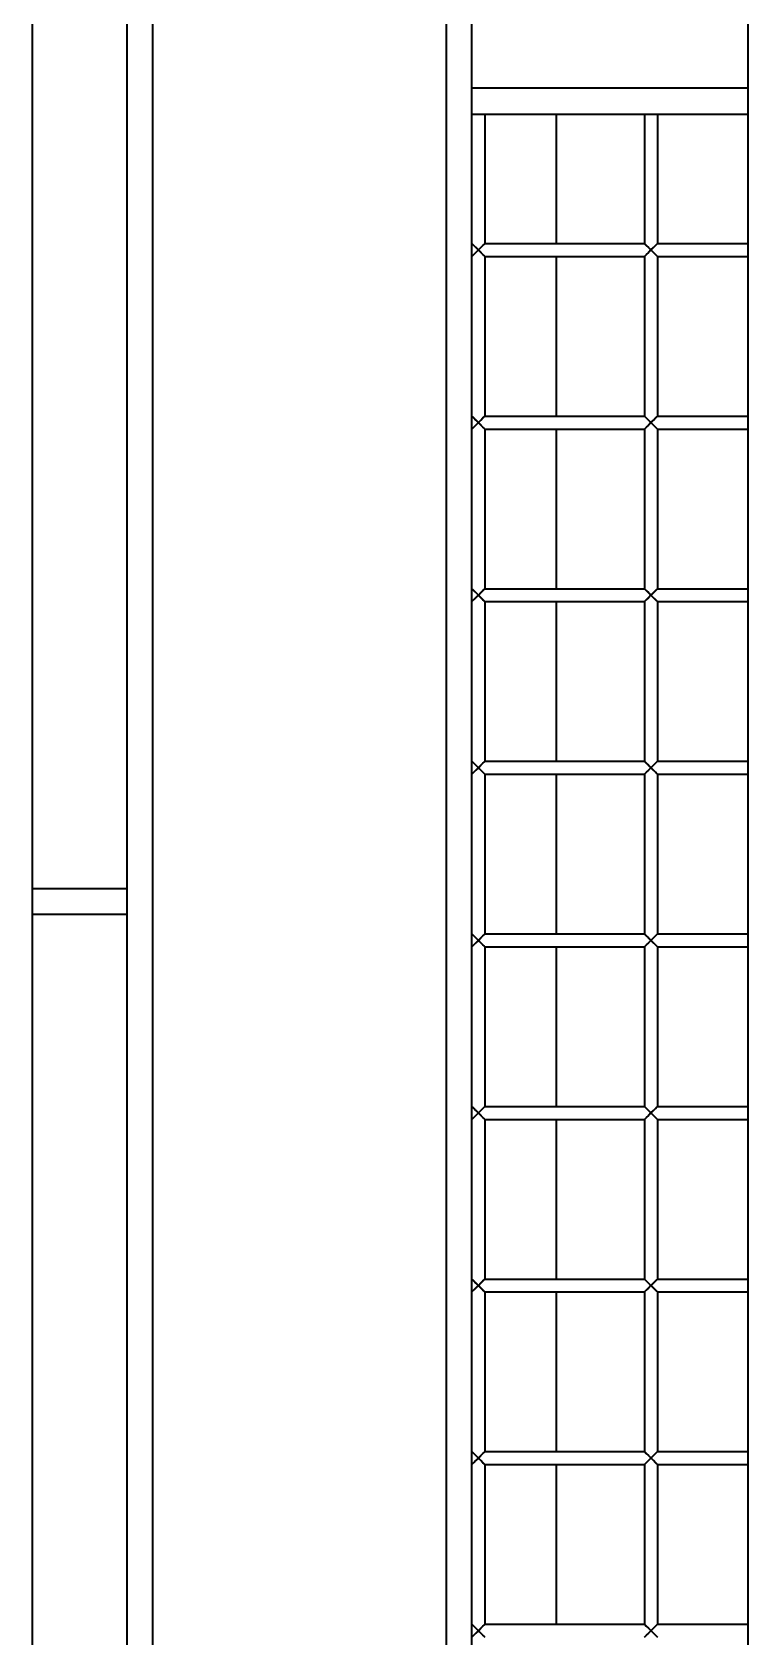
# Model space of a CAD drawing. Header units: millimetres. Extents: x 32496 to 166256, y 3504 to 23939.
# Drawn here: x 45612.1 to 45778.1, y 11684.1 to 12056.1 of the extents above; entities that cross this region are included whole.
import ezdxf

# ---------------------------------------------------------------- set-up
doc = ezdxf.new("R2010")
doc.units = ezdxf.units.MM
doc.layers.get('0').update_dxf_attribs({"lineweight": 35})

msp = doc.modelspace()

# ---------------------------------------------------------------- linework, layer by layer
at = {"linetype": 'Continuous'}
for p, q in [((45612.14, 13316.575), (45612.14, 10957.575)), ((45634.14, 13297.075), (45634.14, 10977.075)), ((45640.14, 10977.075), (45640.14, 13297.075)), ((45708.14, 13297.075), (45708.14, 10977.075)), ((45714.14, 12037.075), (45714.14, 12237.075)), ((45778.14, 12186.075), (45778.14, 11117.075)), ((45778.14, 12043.075), (45714.14, 12043.075)), ((45714.14, 11134.075), (45714.14, 12037.075)), ((45714.14, 12037.075), (45778.14, 12037.075)), ((45717.14, 12037.075), (45717.14, 12007.075)), ((45733.64, 12037.075), (45733.64, 12007.075)), ((45754.14, 12037.075), (45754.14, 12007.075)), ((45757.14, 12037.075), (45757.14, 12007.075)), ((45714.14, 12004.075), (45717.14, 12007.075)), ((45714.14, 12007.075), (45715.64, 12005.575)), ((45717.14, 12007.075), (45754.14, 12007.075)), ((45754.14, 12004.075), (45757.14, 12007.075)), ((45754.14, 12007.075), (45755.64, 12005.575)), ((45757.14, 12007.075), (45778.14, 12007.075)), ((45717.14, 12004.075), (45715.64, 12005.575)), ((45717.14, 12004.075), (45717.14, 11967.075)), ((45717.14, 12004.075), (45754.14, 12004.075)), ((45733.64, 12004.075), (45733.64, 11967.075)), ((45754.14, 12004.075), (45754.14, 11967.075)), ((45757.14, 12004.075), (45755.64, 12005.575)), ((45757.14, 12004.075), (45757.14, 11967.075)), ((45757.14, 12004.075), (45778.14, 12004.075)), ((45714.14, 11967.075), (45715.64, 11965.575)), ((45714.14, 11964.075), (45717.14, 11967.075)), ((45717.14, 11964.075), (45715.64, 11965.575)), ((45717.14, 11967.075), (45754.14, 11967.075)), ((45754.14, 11964.075), (45757.14, 11967.075)), ((45754.14, 11967.075), (45755.64, 11965.575)), ((45757.14, 11964.075), (45755.64, 11965.575)), ((45757.14, 11967.075), (45778.14, 11967.075)), ((45717.14, 11964.075), (45717.14, 11927.075)), ((45717.14, 11964.075), (45754.14, 11964.075)), ((45733.64, 11964.075), (45733.64, 11927.075)), ((45754.14, 11964.075), (45754.14, 11927.075)), ((45757.14, 11964.075), (45757.14, 11927.075)), ((45757.14, 11964.075), (45778.14, 11964.075)), ((45714.14, 11927.075), (45715.64, 11925.575)), ((45714.14, 11924.075), (45717.14, 11927.075)), ((45717.14, 11924.075), (45715.64, 11925.575)), ((45717.14, 11927.075), (45754.14, 11927.075)), ((45754.14, 11927.075), (45755.64, 11925.575)), ((45754.14, 11924.075), (45757.14, 11927.075)), ((45757.14, 11924.075), (45755.64, 11925.575)), ((45757.14, 11927.075), (45778.14, 11927.075)), ((45717.14, 11924.075), (45717.14, 11887.075)), ((45717.14, 11924.075), (45754.14, 11924.075)), ((45733.64, 11924.075), (45733.64, 11887.075)), ((45754.14, 11924.075), (45754.14, 11887.075)), ((45757.14, 11924.075), (45757.14, 11887.075)), ((45757.14, 11924.075), (45778.14, 11924.075)), ((45714.14, 11887.075), (45715.64, 11885.575)), ((45714.14, 11884.075), (45717.14, 11887.075)), ((45717.14, 11884.075), (45715.64, 11885.575)), ((45717.14, 11887.075), (45754.14, 11887.075)), ((45717.14, 11884.075), (45717.14, 11847.075)), ((45717.14, 11884.075), (45754.14, 11884.075)), ((45733.64, 11884.075), (45733.64, 11847.075)), ((45754.14, 11887.075), (45755.64, 11885.575)), ((45754.14, 11884.075), (45757.14, 11887.075)), ((45754.14, 11884.075), (45754.14, 11847.075)), ((45757.14, 11884.075), (45755.64, 11885.575)), ((45757.14, 11887.075), (45778.14, 11887.075)), ((45757.14, 11884.075), (45757.14, 11847.075)), ((45757.14, 11884.075), (45778.14, 11884.075)), ((45612.14, 11857.575), (45634.14, 11857.575)), ((45634.14, 11851.575), (45612.14, 11851.575)), ((45714.14, 11847.075), (45715.64, 11845.575)), ((45714.14, 11844.075), (45717.14, 11847.075)), ((45717.14, 11847.075), (45754.14, 11847.075)), ((45754.14, 11847.075), (45755.64, 11845.575)), ((45754.14, 11844.075), (45757.14, 11847.075)), ((45757.14, 11847.075), (45778.14, 11847.075)), ((45717.14, 11844.075), (45715.64, 11845.575)), ((45717.14, 11844.075), (45717.14, 11807.075)), ((45717.14, 11844.075), (45754.14, 11844.075)), ((45733.64, 11844.075), (45733.64, 11807.075)), ((45754.14, 11844.075), (45754.14, 11807.075)), ((45757.14, 11844.075), (45755.64, 11845.575)), ((45757.14, 11844.075), (45757.14, 11807.075)), ((45757.14, 11844.075), (45778.14, 11844.075)), ((45714.14, 11807.075), (45715.64, 11805.575)), ((45714.14, 11804.075), (45717.14, 11807.075)), ((45717.14, 11804.075), (45715.64, 11805.575)), ((45717.14, 11807.075), (45754.14, 11807.075)), ((45754.14, 11807.075), (45755.64, 11805.575)), ((45754.14, 11804.075), (45757.14, 11807.075)), ((45757.14, 11804.075), (45755.64, 11805.575)), ((45757.14, 11807.075), (45778.14, 11807.075)), ((45717.14, 11804.075), (45717.14, 11767.075)), ((45717.14, 11804.075), (45754.14, 11804.075)), ((45733.64, 11804.075), (45733.64, 11767.075)), ((45754.14, 11804.075), (45754.14, 11767.075)), ((45757.14, 11804.075), (45757.14, 11767.075)), ((45757.14, 11804.075), (45778.14, 11804.075)), ((45714.14, 11767.075), (45715.64, 11765.575)), ((45714.14, 11764.075), (45717.14, 11767.075)), ((45717.14, 11764.075), (45715.64, 11765.575)), ((45717.14, 11767.075), (45754.14, 11767.075)), ((45754.14, 11767.075), (45757.14, 11764.075)), ((45754.14, 11764.075), (45757.14, 11767.075)), ((45757.14, 11767.075), (45778.14, 11767.075)), ((45717.14, 11764.075), (45717.14, 11727.075)), ((45717.14, 11764.075), (45754.14, 11764.075)), ((45733.64, 11764.075), (45733.64, 11727.075)), ((45754.14, 11764.075), (45754.14, 11727.075)), ((45757.14, 11764.075), (45757.14, 11727.075)), ((45757.14, 11764.075), (45778.14, 11764.075)), ((45714.14, 11727.075), (45717.14, 11724.075)), ((45714.14, 11724.075), (45717.14, 11727.075)), ((45717.14, 11727.075), (45754.14, 11727.075)), ((45717.14, 11724.075), (45717.14, 11687.075)), ((45717.14, 11724.075), (45754.14, 11724.075)), ((45733.64, 11724.075), (45733.64, 11687.075)), ((45754.14, 11727.075), (45757.14, 11724.075)), ((45754.14, 11724.075), (45757.14, 11727.075)), ((45754.14, 11724.075), (45754.14, 11687.075)), ((45757.14, 11727.075), (45778.14, 11727.075)), ((45757.14, 11724.075), (45778.14, 11724.075)), ((45757.14, 11724.075), (45757.14, 11687.075)), ((45714.14, 11687.075), (45717.14, 11684.075)), ((45714.14, 11684.075), (45717.14, 11687.075)), ((45717.14, 11687.075), (45754.14, 11687.075)), ((45754.14, 11687.075), (45757.14, 11684.075)), ((45754.14, 11684.075), (45757.14, 11687.075)), ((45757.14, 11687.075), (45778.14, 11687.075))]:
    msp.add_line(p, q, dxfattribs=at)
for points in [[(45714.255, 12006.96), (45714.57, 12006.645), (45715.06, 12006.155), (45716.229, 12004.986)], [(45715.64, 12005.575), (45716.227, 12006.162), (45716.702, 12006.638), (45717.025, 12006.961)], [(45754.255, 12006.96), (45754.57, 12006.645), (45755.06, 12006.155), (45756.229, 12004.986)], [(45755.64, 12005.575), (45756.227, 12006.162), (45756.702, 12006.638), (45757.025, 12006.961)], [(45715.64, 12005.575), (45715.049, 12004.985), (45714.579, 12004.515)], [(45717.024, 12004.192), (45716.701, 12004.514), (45716.229, 12004.986)], [(45755.64, 12005.575), (45755.049, 12004.985), (45754.579, 12004.515)], [(45757.024, 12004.192), (45756.701, 12004.514), (45756.229, 12004.986)], [(45714.255, 11966.96), (45714.57, 11966.645), (45715.06, 11966.155), (45716.229, 11964.986)], [(45715.64, 11965.575), (45715.049, 11964.985), (45714.579, 11964.515)], [(45715.64, 11965.575), (45716.227, 11966.162), (45716.702, 11966.638), (45717.025, 11966.961)], [(45754.255, 11966.96), (45754.57, 11966.645), (45755.06, 11966.155), (45756.229, 11964.986)], [(45755.64, 11965.575), (45755.049, 11964.985), (45754.579, 11964.515)], [(45755.64, 11965.575), (45756.227, 11966.162), (45756.702, 11966.638), (45757.025, 11966.961)], [(45717.024, 11964.192), (45716.701, 11964.514), (45716.229, 11964.986)], [(45757.024, 11964.192), (45756.701, 11964.514), (45756.229, 11964.986)], [(45714.255, 11926.96), (45714.57, 11926.645), (45715.06, 11926.155), (45716.229, 11924.986)], [(45715.64, 11925.575), (45715.049, 11924.985), (45714.579, 11924.515)], [(45715.64, 11925.575), (45716.227, 11926.162), (45716.702, 11926.638), (45717.025, 11926.961)], [(45717.024, 11924.192), (45716.701, 11924.514), (45716.229, 11924.986)], [(45754.255, 11926.96), (45754.57, 11926.645), (45755.06, 11926.155), (45756.229, 11924.986)], [(45755.64, 11925.575), (45755.049, 11924.985), (45754.579, 11924.515)], [(45755.64, 11925.575), (45756.227, 11926.162), (45756.702, 11926.638), (45757.025, 11926.961)], [(45757.024, 11924.192), (45756.701, 11924.514), (45756.229, 11924.986)], [(45714.255, 11886.96), (45714.57, 11886.645), (45715.06, 11886.155), (45716.229, 11884.986)], [(45715.64, 11885.575), (45715.049, 11884.985), (45714.579, 11884.515)], [(45715.64, 11885.575), (45716.227, 11886.162), (45716.702, 11886.638), (45717.025, 11886.961)], [(45717.024, 11884.192), (45716.701, 11884.514), (45716.229, 11884.986)], [(45754.255, 11886.96), (45754.57, 11886.645), (45755.06, 11886.155), (45756.229, 11884.986)], [(45755.64, 11885.575), (45755.049, 11884.985), (45754.579, 11884.515)], [(45755.64, 11885.575), (45756.227, 11886.162), (45756.702, 11886.638), (45757.025, 11886.961)], [(45757.024, 11884.192), (45756.701, 11884.514), (45756.229, 11884.986)], [(45714.255, 11846.96), (45714.57, 11846.645), (45715.06, 11846.155), (45716.229, 11844.986)], [(45715.64, 11845.575), (45716.227, 11846.162), (45716.702, 11846.638), (45717.025, 11846.961)], [(45754.255, 11846.96), (45754.57, 11846.645), (45755.06, 11846.155), (45756.229, 11844.986)], [(45755.64, 11845.575), (45756.227, 11846.162), (45756.702, 11846.638), (45757.025, 11846.961)], [(45715.64, 11845.575), (45715.049, 11844.985), (45714.579, 11844.515)], [(45717.024, 11844.192), (45716.701, 11844.514), (45716.229, 11844.986)], [(45755.64, 11845.575), (45755.049, 11844.985), (45754.579, 11844.515)], [(45757.024, 11844.192), (45756.701, 11844.514), (45756.229, 11844.986)], [(45714.255, 11806.96), (45714.57, 11806.645), (45715.06, 11806.155), (45716.229, 11804.986)], [(45715.64, 11805.575), (45715.049, 11804.985), (45714.579, 11804.515)], [(45715.64, 11805.575), (45716.227, 11806.162), (45716.702, 11806.638), (45717.025, 11806.961)], [(45754.255, 11806.96), (45754.57, 11806.645), (45755.06, 11806.155), (45756.229, 11804.986)], [(45755.64, 11805.575), (45755.049, 11804.985), (45754.579, 11804.515)], [(45755.64, 11805.575), (45756.227, 11806.162), (45756.702, 11806.638), (45757.025, 11806.961)], [(45717.024, 11804.192), (45716.701, 11804.514), (45716.229, 11804.986)], [(45757.024, 11804.192), (45756.701, 11804.514), (45756.229, 11804.986)], [(45714.255, 11766.96), (45714.57, 11766.645), (45715.06, 11766.155), (45716.229, 11764.986)], [(45715.64, 11765.575), (45715.049, 11764.985), (45714.579, 11764.515)], [(45715.64, 11765.575), (45716.227, 11766.162), (45716.702, 11766.638), (45717.025, 11766.961)], [(45717.024, 11764.192), (45716.701, 11764.514), (45716.229, 11764.986)], [(45754.14, 11767.075), (45754.57, 11766.645), (45755.06, 11766.155), (45756.229, 11764.986)], [(45755.64, 11765.575), (45755.049, 11764.985), (45754.579, 11764.515)], [(45755.64, 11765.575), (45756.227, 11766.162), (45756.702, 11766.638), (45757.025, 11766.961)], [(45757.024, 11764.192), (45756.701, 11764.514), (45756.229, 11764.986)], [(45714.14, 11727.075), (45714.57, 11726.645), (45715.06, 11726.155), (45716.229, 11724.986)], [(45715.64, 11725.575), (45715.049, 11724.985), (45714.579, 11724.515)], [(45715.64, 11725.575), (45716.227, 11726.162), (45716.702, 11726.638), (45717.025, 11726.961)], [(45717.024, 11724.192), (45716.701, 11724.514), (45716.229, 11724.986)], [(45754.14, 11727.075), (45754.57, 11726.645), (45755.06, 11726.155), (45756.229, 11724.986)], [(45755.64, 11725.575), (45755.049, 11724.985), (45754.579, 11724.515)], [(45755.64, 11725.575), (45756.227, 11726.162), (45756.702, 11726.638), (45757.025, 11726.961)], [(45757.024, 11724.192), (45756.701, 11724.514), (45756.229, 11724.986)], [(45714.14, 11687.075), (45714.57, 11686.645), (45715.06, 11686.155), (45716.229, 11684.986)], [(45715.64, 11685.575), (45716.227, 11686.162), (45716.702, 11686.638), (45717.025, 11686.961)], [(45754.14, 11687.075), (45754.57, 11686.645), (45755.06, 11686.155), (45756.229, 11684.986)], [(45755.64, 11685.575), (45756.227, 11686.162), (45756.702, 11686.638), (45757.025, 11686.961)], [(45715.64, 11685.575), (45715.049, 11684.985), (45714.579, 11684.515)], [(45717.024, 11684.192), (45716.701, 11684.514), (45716.229, 11684.986)], [(45755.64, 11685.575), (45755.049, 11684.985), (45754.579, 11684.515)], [(45757.024, 11684.192), (45756.701, 11684.514), (45756.229, 11684.986)]]:
    msp.add_lwpolyline(points, dxfattribs=at)

doc.saveas('drawing.dxf')
